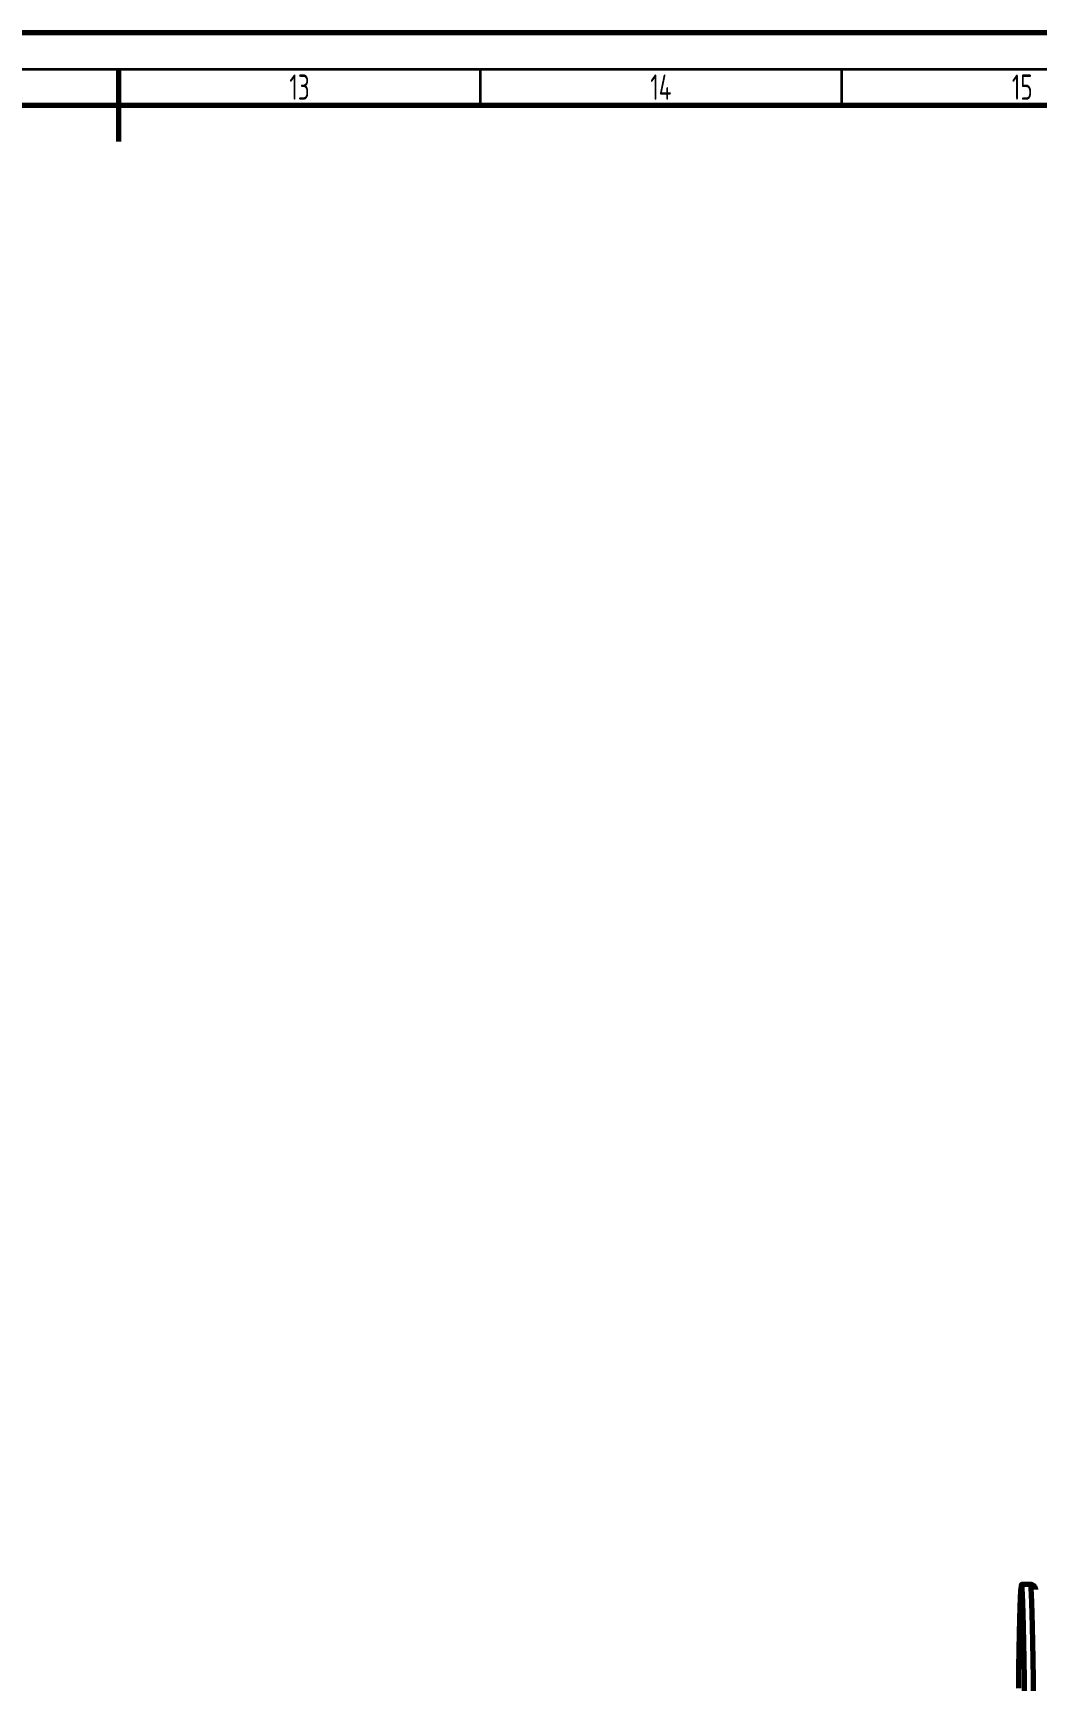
# Model space of a CAD drawing. Header units: millimetres. Extents: x -419 to 9215, y 1224 to 3301.
# Drawn here: x 168.9 to 307.7, y 3073.6 to 3301.5 of the extents above; entities that cross this region are included whole.
import ezdxf

# ---------------------------------------------------------------- set-up
doc = ezdxf.new("R2010")
doc.units = ezdxf.units.MM
for name, color, linetype, lineweight in [('Chu', 241, 'Continuous', 35), ('Net 0.35', 20, 'Continuous', 35), ('Net 0.7', 7, 'Continuous', 70)]:
    doc.layers.add(name, color=color, linetype=linetype, lineweight=lineweight)
doc.styles.add('SLDTEXTSTYLE1', font='TXT', dxfattribs={"width": 0.7})

msp = doc.modelspace()

# ---------------------------------------------------------------- linework, layer by layer
at = {"layer": 'Net 0.35', "linetype": 'Continuous', "lineweight": 35}
for p, q in [((-403.72, 3296.48), (765.28, 3296.48)), ((230.78, 3296.48), (230.78, 3291.48)), ((280.78, 3296.48), (280.78, 3291.48))]:
    msp.add_line(p, q, dxfattribs=at)
at = {"layer": 'Net 0.7', "linetype": 'Continuous', "lineweight": 70}
for p, q in [((180.78, 3286.47), (180.78, 3296.48)), ((-398.72, 3291.48), (760.28, 3291.48))]:
    msp.add_line(p, q, dxfattribs=at)
at = {"layer": 'Net 0.7', "color": 7, "linetype": 'Continuous', "lineweight": 70}
msp.add_line((306.87, 3086.84), (305.67, 3086.84), dxfattribs=at)
at = {"layer": 'Net 0.7'}
msp.add_lwpolyline([(-418.72, 2460.48), (770.28, 2460.48), (770.28, 3301.48), (-418.72, 3301.48)], close=True, dxfattribs=at)
at = {"layer": 'Net 0.7', "color": 7, "linetype": 'Continuous', "lineweight": 70, "flags": 128}
msp.add_lwpolyline([(306.11, 3070.78), (306.08, 3073.71), (306.04, 3076.4), (306, 3078.82), (305.96, 3080.95), (305.91, 3082.78), (305.87, 3084.28), (305.82, 3085.45), (305.77, 3086.26), (305.71, 3086.73), (305.66, 3086.83), (305.61, 3086.57), (305.56, 3085.95), (305.51, 3084.98), (305.46, 3083.67), (305.41, 3082.02), (305.36, 3080.06), (305.32, 3077.8), (305.28, 3075.26), (305.25, 3072.46)], dxfattribs=at)
at = {"layer": 'Net 0.7', "color": 8, "linetype": 'Continuous', "lineweight": 70, "flags": 128}
msp.add_lwpolyline([(306.87, 3086.84), (306.91, 3086.73), (306.97, 3086.26), (307.02, 3085.45), (307.07, 3084.28), (307.11, 3082.78), (307.16, 3080.95), (307.2, 3078.82), (307.24, 3076.4), (307.28, 3073.71), (307.31, 3070.78), (307.34, 3067.64), (307.37, 3064.31), (307.39, 3060.82), (307.41, 3057.21), (307.42, 3053.5), (307.42, 3049.74), (307.42, 3045.95), (307.42, 3042.17), (307.41, 3038.44), (307.4, 3034.78)], dxfattribs=at)
at = {"layer": 'Net 0.7', "color": 7, "linetype": 'Continuous', "lineweight": 70}
msp.add_open_spline([(307.68, 3086.15), (307.67, 3086.19), (307.65, 3086.26), (307.58, 3086.45), (307.36, 3086.7), (307.08, 3086.84), (306.92, 3086.82), (306.87, 3086.82)], degree=3, knots=[0, 0, 0, 0, 0.343451, 0.601718, 0.779986, 0.937688, 1, 1, 1, 1], dxfattribs=at)

# ---------------------------------------------------------------- texts
at = {"layer": 'Chu', "char_height": 3.5, "attachment_point": 5, "style": 'SLDTEXTSTYLE1'}
for s, insert in [('{\\fTCVN 7284|b0|i0|c0|p34;13}', (205.78, 3293.98)), ('{\\fTCVN 7284|b0|i0|c0|p34;14}', (255.78, 3293.98)), ('{\\fTCVN 7284|b0|i0|c0|p34;15}', (305.78, 3293.98))]:
    msp.add_mtext(s, dxfattribs=dict(at, insert=insert))

doc.saveas('drawing.dxf')
